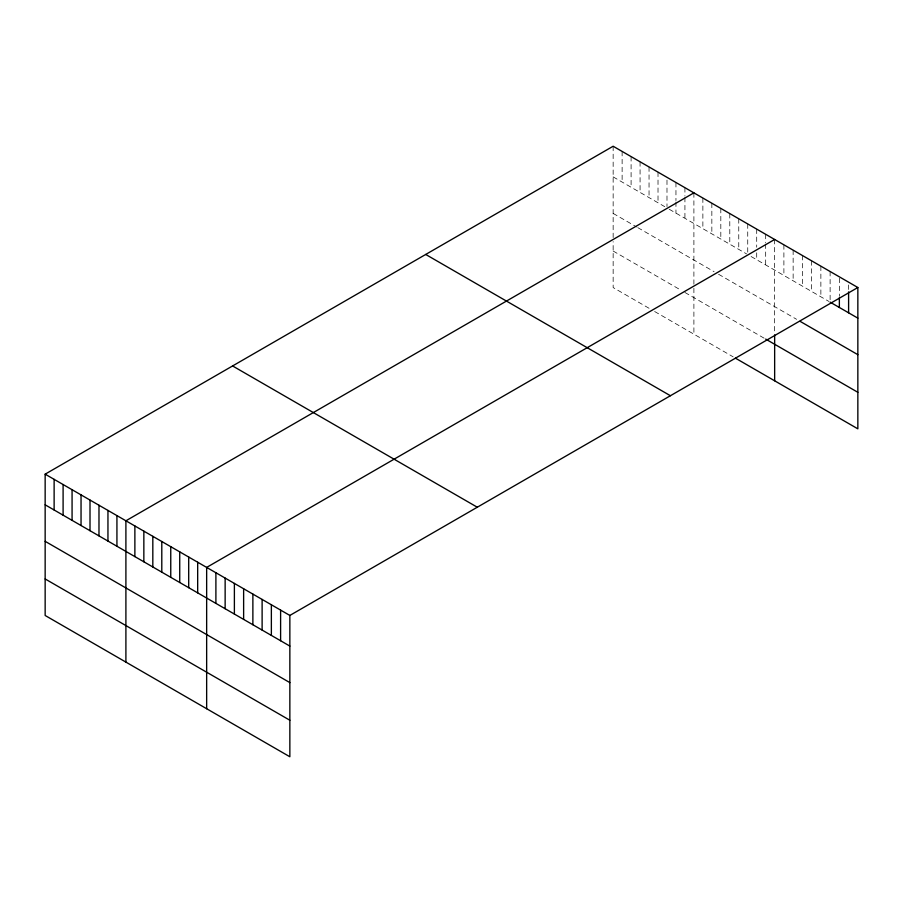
<?xml version="1.0" encoding="UTF-8"?>
<svg xmlns="http://www.w3.org/2000/svg" width="903" height="903" viewBox="0 0 903 903"><rect width="100%" height="100%" fill="white"/><g stroke="black" fill="none" stroke-linecap="round" stroke-linejoin="round"><path stroke-width="0.68" stroke-dasharray="4.51 3.39" d="M613.148 176.875L664.743 206.663M669.225 209.248L746.612 253.924M751.104 256.52L828.965 301.467M613.148 213.401L636.705 226.992M637.823 227.646L714.092 271.679M718.574 274.264L796.604 319.312M613.148 251.034L681.562 290.529M684.925 292.47L765.676 339.088M649.043 308.273L613.148 287.56L613.148 241.62M654.652 311.512L733.157 356.843M848.606 284.964L848.606 290.529M839.361 278.226L839.361 296.331M830.117 271.498L830.117 300.744M820.872 266.159L820.872 296.805M811.628 260.82L811.628 291.466M802.383 255.493L802.383 286.127M793.139 250.154L793.139 280.788M783.894 244.815L783.894 275.449M774.65 239.476L774.65 333.523M765.676 234.295L765.676 242.659M765.676 244.047L765.676 264.94M756.703 229.114L756.703 247.219M756.703 252.795L756.703 259.759M747.74 223.933L747.74 253.179M738.767 218.752L738.767 249.397M729.793 213.582L729.793 244.216M720.82 208.401L720.82 239.035M711.846 203.22L711.846 233.854M702.873 198.039L702.873 228.673M693.899 192.858L693.899 284.208M693.899 288.249L693.899 334.178M684.925 187.677L684.925 196.03M684.925 197.43L684.925 218.312M675.952 182.496L675.952 200.601M675.952 201.99L675.952 213.131M666.99 180.103L666.99 206.561M658.016 172.134L658.016 202.769M649.043 166.953L649.043 197.599M640.069 161.772L640.069 192.418M631.095 156.591L631.095 187.237M622.122 151.411L622.122 182.056M613.148 146.241L613.148 237.591"/><path stroke-width="1.35" d="M45.15 474.165L289.852 615.44L289.852 756.759L45.15 615.485L45.15 474.165L613.148 146.241L857.85 287.515L857.85 428.835L735.403 358.141M693.899 192.858L125.901 520.794L125.901 662.113M774.65 239.476L206.652 567.411L206.652 708.731M289.852 615.44L857.85 287.515M830.117 302.144L857.85 318.149M800.069 321.321L857.85 354.676M765.676 339.088L857.85 392.308M425.708 254.454L670.41 395.728M232.59 365.952L477.292 507.226M45.15 504.811L289.852 646.085M45.15 541.326L289.852 682.612M45.15 578.958L289.852 720.244M848.606 291.917L848.606 312.81M839.361 297.73L839.361 307.471M774.65 334.866L774.65 380.795M280.607 610.101L280.607 640.746M271.363 604.773L271.363 635.407M262.118 599.434L262.118 630.068M252.874 594.095L252.874 624.729M243.629 588.756L243.629 619.402M234.385 583.417L234.385 614.063M225.14 578.089L225.14 608.724M215.896 572.75L215.896 603.385M197.678 562.23L197.678 592.865M188.704 557.049L188.704 587.684M179.731 551.868L179.731 582.503M170.757 546.687L170.757 577.333M161.795 541.507L161.795 572.152M152.821 536.326L152.821 566.971M143.848 531.145L143.848 561.79M134.874 525.964L134.874 556.609M116.927 515.613L116.927 546.247M107.954 510.432L107.954 541.066M98.98 505.251L98.98 535.885M90.007 500.07L90.007 530.704M81.044 494.889L81.044 525.523M72.071 489.708L72.071 520.342M63.097 484.527L63.097 515.161M54.124 479.346L54.124 509.981"/></g></svg>
